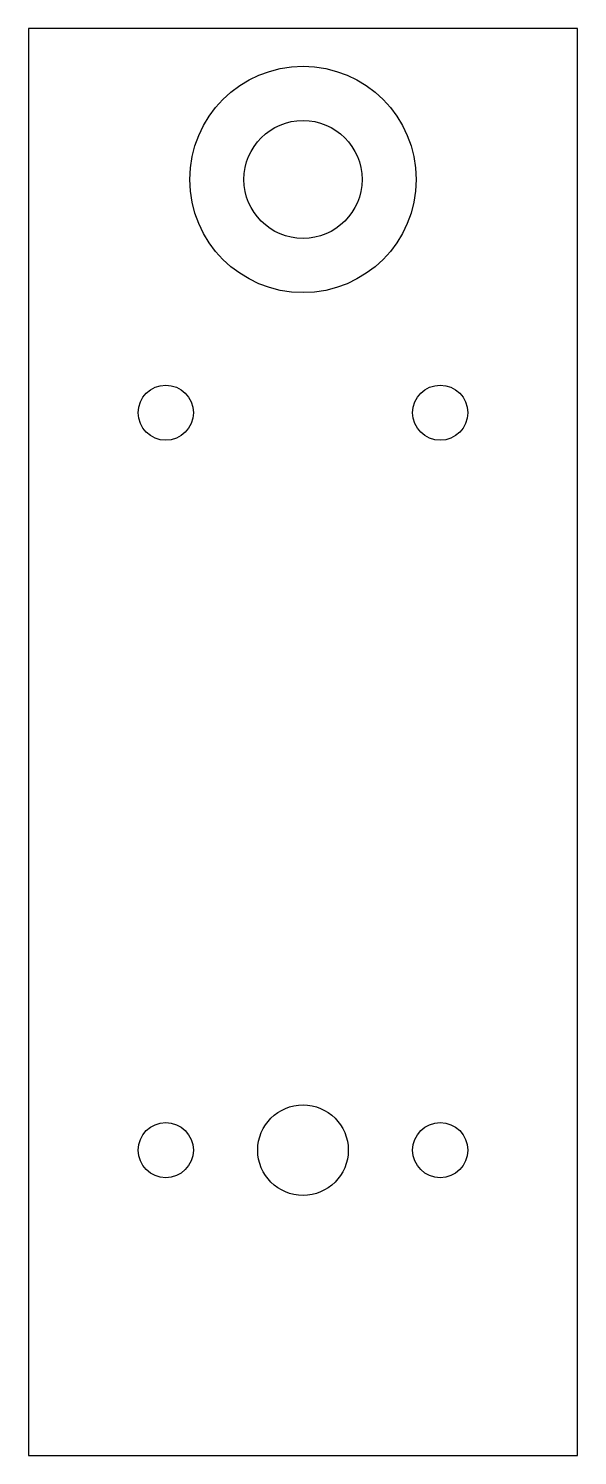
# Model space of a CAD drawing. Header units: millimetres. Extents: x -10 to 39, y -38 to 126.
# Drawn here: x -10 to 10, y -38 to 14 of the extents above; entities outside this region: 1.
import ezdxf

# ---------------------------------------------------------------- set-up
doc = ezdxf.new("R2010")
doc.units = ezdxf.units.MM
for name, color, linetype in [('CB_DIAMETER', 1, 'Continuous'), ('NOTES', 2, 'Continuous'), ('PIN_BLIND_BOTTOM', 3, 'Continuous'), ('PIN_BLIND_TOP', 3, 'Continuous'), ('PROFILE', 7, 'Continuous'), ('TAP_BLIND', 3, 'Continuous'), ('THROUGH', 4, 'Continuous')]:
    doc.layers.add(name, color=color, linetype=linetype)

msp = doc.modelspace()

# ---------------------------------------------------------------- linework, layer by layer
at = {"layer": 'CB_DIAMETER'}
msp.add_circle((0, 8.5), 4.125, dxfattribs=at)
at = {"layer": 'PIN_BLIND_BOTTOM'}
for centre in [(-5, 0), (5, 0)]:
    msp.add_circle(centre, 1.005, dxfattribs=at)
at = {"layer": 'PIN_BLIND_TOP'}
for centre in [(-5, -26.874), (5, -26.874)]:
    msp.add_circle(centre, 1.005, dxfattribs=at)
at = {"layer": 'PROFILE'}
msp.add_lwpolyline([(-10, -38), (10, -38), (10, 14), (-10, 14)], close=True, dxfattribs=at)
at = {"layer": 'TAP_BLIND'}
msp.add_circle((0, -26.874), 1.65, dxfattribs=at)
at = {"layer": 'THROUGH'}
msp.add_circle((0, 8.5), 2.15, dxfattribs=at)

# ---------------------------------------------------------------- texts
at = {"layer": 'NOTES'}
msp.add_text('18-S2 / mm / all blind and CB layers are operation marks; see PDF', height=1, dxfattribs=at).set_placement((0, 125))

doc.saveas('drawing.dxf')
